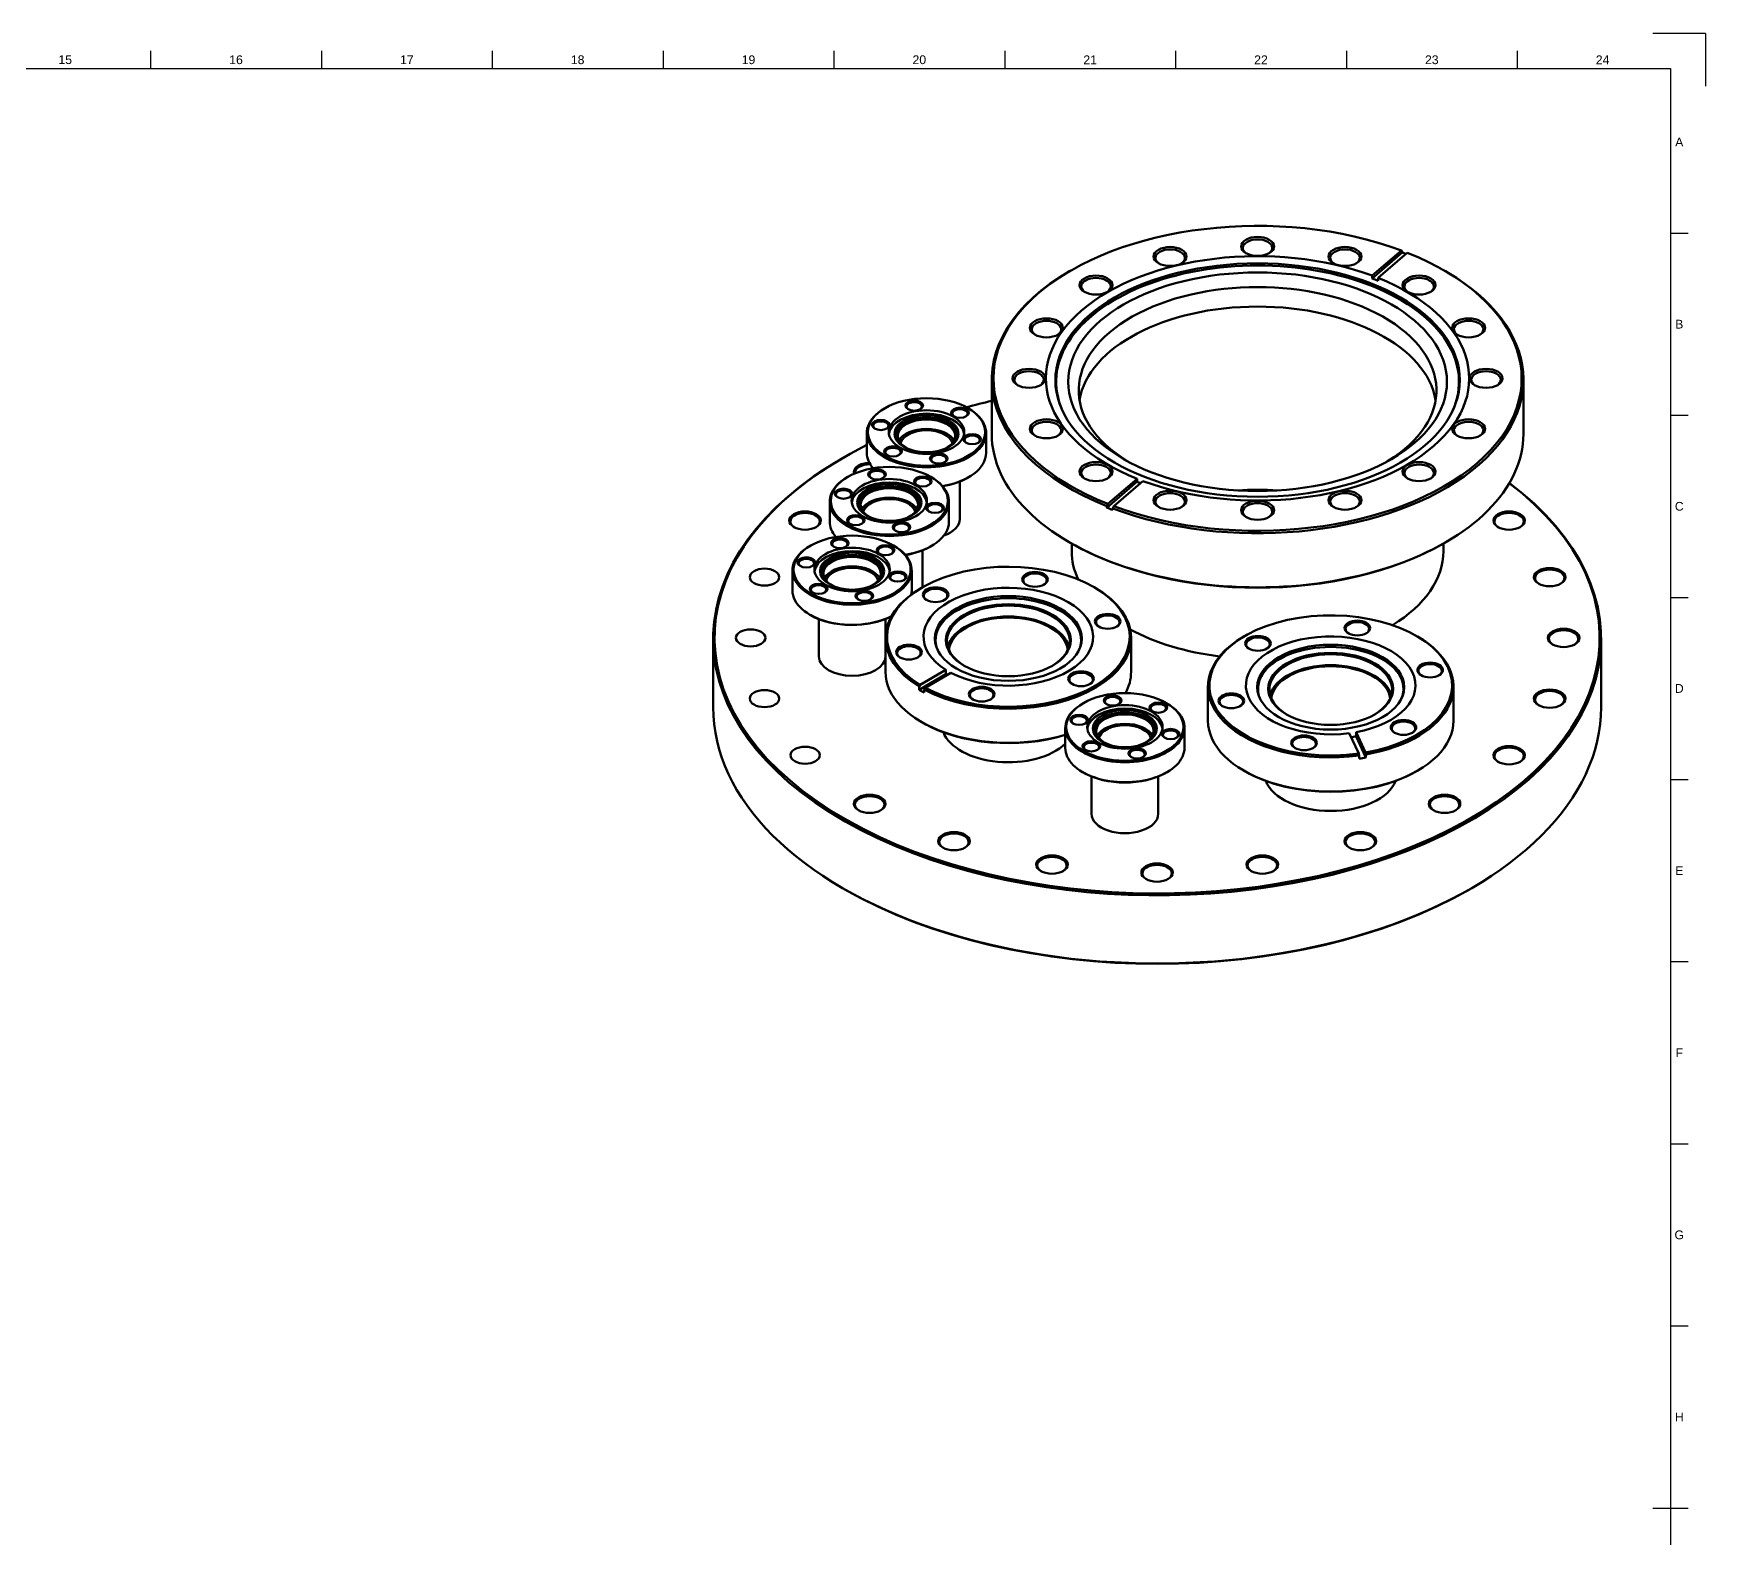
# Model space of a CAD drawing. Header units: millimetres. Extents: x 0 to 1189, y 0 to 841.
# Drawn here: x 712.2 to 1189, y 412.1 to 841 of the extents above; entities that cross this region are included whole.
import ezdxf
from ezdxf.enums import TextEntityAlignment as Align

# ---------------------------------------------------------------- set-up
doc = ezdxf.new("R2010")
doc.units = ezdxf.units.MM
doc.header["$LTSCALE"] = 0.75
doc.layers.add('Border', color=7, linetype='Continuous', lineweight=25)
doc.layers.add('Visible', color=7, linetype='Continuous', lineweight=50)
doc.styles.add('FusionTitle', font='')
doc.styles.get('FusionTitle').set_extended_font_data('Arial Unicode MS')

# ---------------------------------------------------------------- blocks, each defined once
blk = doc.blocks.new('ISO_A0_SHEET')
at = {"layer": 'Border'}
for p, q in [((1189, 841), (1174, 841)), ((1189, 841), (1189, 826)), ((745.624999, 836), (745.624999, 831)), ((794.333332, 836), (794.333332, 831)), ((843.041665, 836), (843.041665, 831)), ((891.749998, 836), (891.749998, 831)), ((940.458331, 836), (940.458331, 831)), ((989.166664, 836), (989.166664, 831)), ((1037.874997, 836), (1037.874997, 831)), ((1086.58333, 836), (1086.58333, 831)), ((1135.291663, 836), (1135.291663, 831)), ((20, 831), (1179, 831)), ((1179, 831), (1179, 10)), ((1179, 784.0625), (1184, 784.0625)), ((1179, 732.125), (1184, 732.125)), ((1179, 680.1875), (1184, 680.1875)), ((1179, 628.25), (1184, 628.25)), ((1179, 576.3125), (1184, 576.3125)), ((1179, 524.375), (1184, 524.375)), ((1179, 472.4375), (1184, 472.4375)), ((1174, 420.5), (1184, 420.5))]:
    blk.add_line(p, q, dxfattribs=at)
at = {"layer": 'Border', "style": 'FusionTitle'}
for s, p in [('15', (721.270833, 833.5)), ('16', (769.979166, 833.5)), ('17', (818.687499, 833.5)), ('18', (867.395832, 833.5)), ('19', (916.104165, 833.5)), ('20', (964.812498, 833.5)), ('21', (1013.520831, 833.5)), ('22', (1062.229164, 833.5)), ('23', (1110.937497, 833.5)), ('24', (1159.64583, 833.5)), ('A', (1181.5, 810.03125)), ('B', (1181.5, 758.09375)), ('C', (1181.5, 706.15625)), ('D', (1181.5, 654.21875)), ('E', (1181.5, 602.28125)), ('F', (1181.5, 550.34375)), ('G', (1181.5, 498.40625)), ('H', (1181.5, 446.46875))]:
    blk.add_text(s, height=2.5, dxfattribs=at).set_placement(p, align=Align.MIDDLE)

msp = doc.modelspace()

# ---------------------------------------------------------------- linework, layer by layer
at = {"layer": 'Visible', "extrusion": (-0.707107, -0.408248, 0.57735)}
for p, q in [((1102.256, 779.116), (1093.949, 771.939)), ((1102.534, 778.54), (1093.949, 771.122)), ((1103.919, 778.475), (1095.612, 771.297)), ((1102.534, 778.948), (1102.256, 779.116)), ((1102.534, 778.54), (1102.534, 778.948)), ((1008.011, 773.392), (1007.658, 773.188)), ((1114.502, 773.392), (1114.855, 773.188)), ((1093.949, 771.939), (1093.949, 771.122)), ((1095.612, 771.297), (1095.612, 770.481)), ((985.456, 726.811), (985.456, 742.243)), ((1137.056, 726.811), (1137.056, 742.243)), ((955.049, 734.159), (954.837, 734.037)), ((978.666, 734.159), (978.879, 734.037)), ((949.858, 721.381), (949.858, 727.097)), ((983.858, 721.381), (983.858, 727.097)), ((943.382, 720.156), (943.099, 719.993)), ((944.442, 714.563), (944.23, 714.441)), ((968.06, 714.563), (968.272, 714.441)), ((976.358, 702.52), (976.358, 713.206)), ((978.666, 714.318), (978.879, 714.441)), ((1018.316, 705.771), (1026.901, 713.188)), ((1018.594, 706.827), (1026.901, 714.005)), ((1020.257, 706.186), (1028.564, 713.363)), ((1026.901, 714.005), (1026.901, 713.188)), ((939.251, 701.785), (939.251, 707.501)), ((973.251, 701.785), (973.251, 707.501)), ((1018.316, 706.179), (1018.594, 706.827)), ((1018.316, 705.771), (1018.316, 706.179)), ((1019.979, 705.537), (1020.257, 706.186)), ((1019.979, 705.129), (1019.979, 705.537)), ((933.836, 694.967), (933.624, 694.845)), ((957.453, 694.967), (957.665, 694.845)), ((965.751, 683.102), (965.751, 693.611)), ((968.06, 694.723), (968.272, 694.845)), ((1008.011, 695.661), (1007.658, 695.866)), ((1008.256, 693.334), (1008.256, 695.521)), ((1114.256, 693.334), (1114.256, 695.521)), ((1114.502, 695.661), (1114.855, 695.866)), ((928.644, 682.189), (928.644, 687.905)), ((962.644, 682.189), (962.644, 687.905)), ((965.726, 683.087), (965.443, 682.924)), ((1014.658, 683.087), (1014.941, 682.924)), ((933.836, 675.127), (933.624, 675.249)), ((936.144, 663.328), (936.144, 674.015)), ((955.144, 663.328), (955.144, 674.015)), ((906.019, 648.876), (906.019, 668.309)), ((955.192, 658.919), (955.192, 668.635)), ((1025.192, 658.919), (1025.192, 668.635)), ((1057.65, 669.207), (1057.367, 669.044)), ((1106.582, 669.207), (1106.865, 669.044)), ((1159.219, 648.876), (1159.219, 668.309)), ((972.406, 658.285), (964.746, 653.863)), ((972.405, 659.509), (965.029, 655.251)), ((966.444, 654.434), (973.82, 658.693)), ((972.405, 658.294), (972.405, 659.509)), ((965.029, 655.251), (964.746, 654.761)), ((964.746, 654.761), (964.746, 653.863)), ((966.161, 653.944), (966.444, 654.434)), ((966.161, 653.046), (966.161, 653.944)), ((1047.116, 645.039), (1047.116, 654.755)), ((1117.116, 645.039), (1117.116, 654.755)), ((1011.618, 650.06), (1011.405, 649.938)), ((1035.235, 650.06), (1035.447, 649.938)), ((965.726, 644.467), (965.443, 644.63)), ((1006.426, 637.282), (1006.426, 642.997)), ((1040.426, 637.282), (1040.426, 642.997)), ((1087.402, 641.462), (1090.102, 635.645)), ((1092.033, 635.943), (1089.334, 641.761)), ((1089.334, 641.761), (1089.334, 640.546)), ((1092.137, 634.496), (1089.334, 640.536)), ((1090.102, 635.645), (1090.205, 635.095)), ((1090.205, 635.095), (1090.205, 634.197)), ((1092.137, 635.394), (1092.033, 635.943)), ((1092.137, 634.496), (1092.137, 635.394)), ((1011.618, 630.219), (1011.405, 630.342)), ((1035.235, 630.219), (1035.447, 630.342)), ((1057.65, 630.587), (1057.367, 630.75)), ((1106.582, 630.587), (1106.865, 630.75)), ((1013.926, 618.421), (1013.926, 629.107)), ((1032.926, 618.421), (1032.926, 629.107)), ((943.382, 597.029), (943.099, 597.192)), ((1121.856, 597.029), (1122.139, 597.192))]:
    msp.add_line(p, q, dxfattribs=at)
at = {"layer": 'Visible'}
for centre, major_axis, ratio, start_param, end_param in [((1061.256, 742.651), (-75.3, 0), 0.5773503, 4.136621, 7.2516524), ((1061.256, 742.651), (-60.35, 0), 0.5773503, 4.1399111, 7.2483622), ((1061.256, 779.857), (4.2, 0), 0.5773503, -0.7275167, 3.8691094), ((1061.256, 742.651), (75.3, 0), 0.5773503, 4.136621, 7.2516524), ((1036.325, 776.994), (-4.2, 0), 0.5773503, 2.4140759, 7.010702), ((1086.188, 776.994), (4.2, 0), 0.5773503, -0.7275167, 3.8691094), ((1061.256, 741.671), (57.432, 0), 0.5773503, -0.2531635, 3.3947561), ((1061.256, 742.161), (57.65, 0), 0.5773503, 3.1415927, 9.424778), ((1015.188, 768.84), (4.2, 0), 0.5773503, -0.7275167, 3.8691094), ((1061.256, 742.651), (60.35, 0), 0.5773503, 4.1399111, 7.2483622), ((1061.256, 741.834), (-60.35, 0), 0.5773503, 4.1067696, 4.1399111), ((1107.324, 768.84), (4.2, 0), 0.5773503, -0.7275167, 3.8691094), ((1061.256, 733.669), (-51, 0), 0.5773503, 3.2360138, 6.1887642), ((1001.066, 756.637), (4.2, 0), 0.5773503, -0.7275167, 3.8691094), ((1121.447, 756.637), (4.2, 0), 0.5773503, -0.7275167, 3.8691094), ((996.106, 742.243), (4.2, 0), 0.5773503, -0.7275167, 3.8691094), ((1126.406, 742.243), (4.2, 0), 0.5773503, -0.7275167, 3.8691094), ((963.364, 734.625), (-2.2, 0), 0.5773503, 2.4222439, 7.0025341), ((1032.619, 668.635), (126.2, 0), 0.5773503, 1.9538043, 2.0161603), ((953.818, 729.114), (-2.2, 0), 0.5773503, 2.4222439, 7.0025341), ((966.858, 726.376), (-10.75, 0), 0.5773503, 3.2194433, 6.2053347), ((966.858, 726.362), (-8.932, 0), 0.5773503, 2.9269372, 6.4978408), ((966.858, 726.198), (-8.2, 0), 0.5773503, 2.3683164, 7.0564615), ((976.404, 732.608), (-2.2, 0), 0.5773503, 2.4222439, 7.0025341), ((1001.066, 727.848), (4.2, 0), 0.5773503, -0.7275167, 3.8691094), ((1121.447, 727.848), (4.2, 0), 0.5773503, -0.7275167, 3.8691094), ((966.858, 723.504), (8.2, 0), 0.5773503, 0.2885551, 2.8530376), ((979.898, 725.079), (2.2, 0), 0.5773503, -0.7193488, 3.8609415), ((1061.256, 726.811), (-75.8, 0), 0.5773503, 0, 3.1415927), ((1032.619, 668.635), (126.2, 0), 0.5773503, 2.2860305, 6.9337183), ((966.858, 721.381), (-17, 0), 0.5773503, 0, 0.4613694), ((957.312, 721.585), (2.2, 0), 0.5773503, -0.7193488, 3.8609415), ((970.352, 719.568), (2.2, 0), 0.5773503, -0.7193488, 3.8609415), ((966.858, 721.381), (-17, 0), 0.5773503, 1.8427589, 3.1415927), ((950.665, 715.706), (4.2, 0), 0.5773503, 1.5344971, 3.2012531), ((952.757, 715.029), (-2.2, 0), 0.5773503, 2.4222439, 7.0025341), ((1015.188, 715.645), (4.2, 0), 0.5773503, -0.7275167, 3.8691094), ((1107.324, 715.645), (4.2, 0), 0.5773503, -0.7275167, 3.8691094), ((943.211, 709.518), (2.2, 0), 0.5773503, -0.7193488, 3.8609415), ((956.251, 706.78), (10.75, 0), 0.5773503, 0.0778507, 3.063742), ((956.251, 706.766), (-8.932, 0), 0.5773503, 2.9269372, 6.4978408), ((956.251, 706.603), (-8.2, 0), 0.5773503, 2.3683164, 7.0564615), ((965.797, 713.012), (-2.2, 0), 0.5773503, 2.4222439, 7.0025341), ((1061.256, 741.834), (-60.35, 0), 0.5773503, 0.9651769, 0.9852987), ((956.251, 703.908), (8.2, 0), 0.5773503, 0.2885551, 2.8530376), ((969.291, 705.483), (2.2, 0), 0.5773503, -0.7193488, 3.8609415), ((1036.325, 707.491), (4.2, 0), 0.5773503, -0.7275167, 3.8691094), ((1061.256, 704.628), (4.2, 0), 0.5773503, -0.7275167, 3.8691094), ((1086.188, 707.491), (4.2, 0), 0.5773503, -0.7275167, 3.8691094), ((932.247, 701.848), (-4.2, 0), 0.5773503, 2.3912999, 7.0334781), ((956.251, 701.785), (17, 0), 0.5773503, 3.1415927, 3.6029621), ((946.705, 701.989), (2.2, 0), 0.5773503, -0.7193488, 3.8609415), ((959.745, 699.972), (2.2, 0), 0.5773503, -0.7193488, 3.8609415), ((956.251, 701.785), (-17, 0), 0.5773503, 1.8427589, 3.1415927), ((1132.991, 701.848), (4.2, 0), 0.5773503, -0.7502928, 3.8918855), ((942.15, 695.433), (-2.2, 0), 0.5773503, 2.4222439, 7.0025341), ((945.644, 687.184), (10.75, 0), 0.5773503, 0.0778507, 3.063742), ((945.644, 687.17), (8.932, 0), 0.5773503, -0.2146555, 3.3562481), ((945.644, 687.66), (9.15, 0), 0.5773503, 3.1415927, 9.424778), ((945.644, 687.007), (-8.2, 0), 0.5773503, 2.3683164, 7.0564615), ((955.19, 693.416), (2.2, 0), 0.5773503, -0.7193488, 3.8609415), ((920.668, 685.954), (4.2, 0), 0.5773503, 3.1415927, 9.424778), ((932.604, 689.922), (2.2, 0), 0.5773503, -0.7193488, 3.8609415), ((945.644, 684.312), (8.2, 0), 0.5773503, 0.2885551, 2.8530376), ((990.192, 668.962), (34.6, 0), 0.5773503, 3.9558966, 10.1812704), ((958.684, 685.887), (2.2, 0), 0.5773503, -0.7193488, 3.8609415), ((997.789, 685.085), (-3.35, 0), 0.5773503, 2.4000243, 7.0247537), ((1144.57, 685.709), (4.2, 0), 0.5773503, -0.7502928, 3.8918855), ((945.644, 682.189), (17, 0), 0.5773503, 3.1415927, 5.4337354), ((936.099, 682.393), (2.2, 0), 0.5773503, -0.7193488, 3.8609415), ((945.644, 682.189), (-17, 0), 0.5773503, 3.0210403, 3.1415927), ((990.192, 668.962), (24.175, 0), 0.5773503, 3.9683677, 10.1687993), ((969.439, 680.699), (3.35, 0), 0.5773503, -0.7415684, 3.883161), ((949.139, 680.376), (-2.2, 0), 0.5773503, 2.4222439, 7.0025341), ((990.192, 667.982), (-20.732, 0), 0.5773503, 2.9010221, 6.5237558), ((990.192, 668.472), (20.95, 0), 0.5773503, 3.1415927, 9.424778), ((990.192, 667.737), (17.5, 0), 0.5773503, -0.7768631, 3.9184557), ((1082.116, 655.082), (34.6, 0), 0.5773503, -1.2800912, 4.9452826), ((990.192, 664.635), (-17.5, 0), 0.5773503, 3.2957456, 6.1290323), ((1018.542, 673.103), (-3.35, 0), 0.5773503, 2.4000243, 7.0247537), ((1089.712, 671.205), (-3.35, 0), 0.5773503, 2.4000243, 7.0247537), ((1082.116, 655.082), (-24.175, 0), 0.5773503, 1.8739726, 8.0744042), ((1061.363, 666.819), (3.35, 0), 0.5773503, -0.7415684, 3.883161), ((1148.519, 668.39), (4.2, 0), 0.5773503, -0.7502928, 3.8918855), ((961.842, 664.331), (3.35, 0), 0.5773503, -0.7415684, 3.883161), ((1082.116, 654.102), (20.732, 0), 0.5773503, -0.2405705, 3.3821632), ((1082.116, 654.592), (20.95, 0), 0.5773503, 3.1415927, 9.424778), ((1082.116, 653.857), (17.5, 0), 0.5773503, -0.7768631, 3.9184557), ((990.192, 658.919), (-35, 0), 0.5773503, 0, 2.0531088), ((972.547, 658.376), (0.1, 0.173), 0.577384, 2.3561821, 2.4153948), ((990.192, 667.737), (24.175, 0), 0.5773503, 3.8856134, 3.9063065), ((1010.946, 656.735), (3.35, 0), 0.5773503, -0.7415684, 3.883161), ((990.192, 658.919), (-35, 0), 0.5773503, 2.838285, 3.1415927), ((1082.116, 650.754), (-17.5, 0), 0.5773503, 3.2957456, 6.1290323), ((1110.466, 659.222), (3.35, 0), 0.5773503, -0.7415684, 3.883161), ((990.192, 667.737), (-35, 0), 0.5773503, 0.7568228, 0.8139735), ((982.596, 652.349), (3.35, 0), 0.5773503, -0.7415684, 3.883161), ((1144.57, 651.071), (4.2, 0), 0.5773503, -0.7502928, 3.8918855), ((1032.619, 648.876), (-126.6, 0), 0.5773503, 0, 3.1415927), ((1023.426, 642.277), (-10.75, 0), 0.5773503, 3.2194433, 6.2053347), ((1019.932, 650.526), (2.2, 0), 0.5773503, -0.7193488, 3.8609415), ((1032.972, 648.509), (2.2, 0), 0.5773503, -0.7193488, 3.8609415), ((1053.766, 650.451), (3.35, 0), 0.5773503, -0.7415684, 3.883161), ((1010.386, 645.015), (-2.2, 0), 0.5773503, 2.4222439, 7.0025341), ((1023.426, 642.263), (-8.932, 0), 0.5773503, 2.9269372, 6.4978408), ((1023.426, 642.753), (9.15, 0), 0.5773503, 3.1415927, 9.424778), ((1023.426, 642.099), (-8.2, 0), 0.5773503, 2.3683164, 7.0564615), ((1023.426, 639.405), (8.2, 0), 0.5773503, 0.2885551, 2.8530376), ((1082.116, 645.039), (-35, 0), 0.5773503, 0, 3.1415927), ((1102.87, 642.855), (-3.35, 0), 0.5773503, 2.4000243, 7.0247537), ((1036.466, 640.98), (-2.2, 0), 0.5773503, 2.4222439, 7.0025341), ((1074.52, 638.469), (3.35, 0), 0.5773503, -0.7415684, 3.883161), ((1082.116, 653.857), (-24.175, 0), 0.5773503, 1.8139403, 1.8739732), ((1089.282, 640.657), (-0.031, 0.197), 0.2113423, 4.0212897, 4.0805025), ((932.247, 635.178), (4.2, 0), 0.5773503, 3.1415927, 9.424778), ((1023.426, 637.282), (-17, 0), 0.5773503, 0, 3.1415927), ((1013.88, 637.486), (-2.2, 0), 0.5773503, 2.4222439, 7.0025341), ((1026.92, 635.469), (2.2, 0), 0.5773503, -0.7193488, 3.8609415), ((1082.116, 653.857), (35, 0), 0.5773503, -1.3375723, -1.2804216), ((1132.991, 634.933), (-4.2, 0), 0.5773503, 2.3912999, 7.0334781), ((950.665, 621.074), (4.2, 0), 0.5773503, -0.7502928, 3.8918855), ((1114.573, 621.074), (-4.2, 0), 0.5773503, 2.3912999, 7.0334781), ((974.669, 610.44), (4.2, 0), 0.5773503, -0.7502928, 3.8918855), ((1090.569, 610.44), (4.2, 0), 0.5773503, -0.7502928, 3.8918855), ((1002.622, 603.756), (4.2, 0), 0.5773503, -0.7502928, 3.8918855), ((1062.616, 603.756), (4.2, 0), 0.5773503, -0.7502928, 3.8918855), ((1032.619, 601.475), (4.2, 0), 0.5773503, -0.7502928, 3.8918855)]:
    msp.add_ellipse(centre, major_axis=major_axis, ratio=ratio, start_param=start_param, end_param=end_param, dxfattribs=at)
at = {"layer": 'Visible', "extrusion": (1e-16, -2e-16, -1)}
for centre, major_axis, start_param, end_param in [((1061.256, 780.265), (-4.7, 0), 1.5707963, 7.8539816), ((1015.188, 769.248), (-4.7, 0), 1.5707963, 7.8539816), ((1107.324, 769.248), (-4.7, 0), 1.5707963, 7.8539816), ((1126.406, 742.651), (-4.7, 0), 1.5707963, 7.8539816), ((1015.188, 716.053), (4.7, 0), 4.712389, 10.9955743), ((1107.324, 716.053), (4.7, 0), -1.5707963, 4.712389), ((1061.256, 726.403), (-75.3, 0), 3.9269908, 5.4977871), ((1053.766, 650.696), (-3.65, 0), 1.5707963, 7.8539816)]:
    msp.add_ellipse(centre, major_axis=major_axis, ratio=0.5773503, start_param=start_param, end_param=end_param, dxfattribs=at)
at = {"layer": 'Visible', "extrusion": (2e-16, -2e-16, -1)}
for centre, major_axis, start_param, end_param in [((1036.325, 777.402), (-4.7, 0), 1.5707963, 7.8539816), ((1121.447, 757.045), (4.7, 0), -1.5707963, 4.712389), ((966.858, 726.362), (8.4, 0), 2.0806111, 7.3441669), ((966.858, 723.504), (-7.5, 0), 0.1547519, 2.9868407), ((1032.619, 668.309), (-126.6, 0), 2.4872028, 7.0685835), ((956.251, 706.766), (8.4, 0), 2.0806111, 7.3441669), ((1036.325, 707.9), (4.7, 0), -1.5707963, 4.712389), ((1061.256, 705.037), (4.7, 0), -1.5707963, 4.712389), ((945.644, 687.17), (8.4, 0), 2.0806111, 7.3441669), ((945.644, 684.312), (-7.5, 0), 0.1547519, 2.9868407), ((997.789, 685.33), (-3.65, 0), 1.5707963, 7.8539816), ((969.439, 680.944), (-3.65, 0), 1.5707963, 7.8539816), ((990.192, 668.635), (-35, 0), 2.3561945, 5.4692118), ((990.192, 664.635), (-17, 0), 0.0636936, 3.077899), ((1148.519, 668.635), (4.5, 0), -1.5707963, 4.712389), ((982.596, 652.594), (-3.65, 0), 1.5707963, 7.8539816), ((1023.426, 642.263), (8.4, 0), 2.0806111, 7.3441669), ((1023.426, 639.405), (-7.5, 0), 0.1547519, 2.9868407)]:
    msp.add_ellipse(centre, major_axis=major_axis, ratio=0.5773503, start_param=start_param, end_param=end_param, dxfattribs=at)
at = {"layer": 'Visible', "extrusion": (2e-16, -1e-16, -1)}
for centre, major_axis, start_param, end_param in [((1086.188, 777.402), (-4.7, 0), 1.5707963, 7.8539816), ((1061.256, 739.222), (-51, 0), -0.7564027, 3.8979953), ((1061.256, 733.669), (-51, 0), 0.0944211, 3.0471715), ((950.665, 715.951), (4.5, 0), 2.953307, 4.6936368), ((990.192, 658.593), (-34.6, 0), 4.2240142, 5.4977871), ((1082.116, 630.26), (-19, 0), 3.3637477, 6.0610303)]:
    msp.add_ellipse(centre, major_axis=major_axis, ratio=0.5773503, start_param=start_param, end_param=end_param, dxfattribs=at)
at = {"layer": 'Visible', "extrusion": (1e-16, -1e-16, -1)}
for centre, major_axis, start_param, end_param in [((1061.256, 741.834), (-75.8, 0), 2.146652, 2.1626722), ((1082.116, 654.102), (17.8, 0), -1.5707963, 4.712389), ((1144.57, 651.316), (4.5, 0), -1.5707963, 4.712389)]:
    msp.add_ellipse(centre, major_axis=major_axis, ratio=0.5773503, start_param=start_param, end_param=end_param, dxfattribs=at)
at = {"layer": 'Visible', "extrusion": (1e-16, -7e-16, -1)}
msp.add_ellipse((1061.256, 742.243), major_axis=(-75.8, 0), ratio=0.5773503, start_param=-0.9685547, end_param=0.7853982, dxfattribs=at)
at = {"layer": 'Visible'}
for centre, major_axis in [((1061.256, 741.671), (-54, 0)), ((966.858, 727.342), (-16.7, 0)), ((966.858, 727.342), (-10.75, 0)), ((966.858, 726.852), (-9.15, 0)), ((956.251, 707.746), (-16.7, 0)), ((956.251, 707.746), (-10.75, 0)), ((956.251, 707.256), (-9.15, 0)), ((945.644, 688.15), (-16.7, 0)), ((945.644, 688.15), (-10.75, 0)), ((916.719, 668.635), (-4.2, 0)), ((920.668, 651.316), (-4.2, 0)), ((1023.426, 643.242), (-16.7, 0)), ((1023.426, 643.242), (-10.75, 0))]:
    msp.add_ellipse(centre, major_axis=major_axis, ratio=0.5773503, dxfattribs=at)
at = {"layer": 'Visible', "extrusion": (1e-16, -4e-16, -1)}
for centre, major_axis, start_param, end_param in [((1061.256, 742.243), (-75.8, 0), 2.3561945, 5.2882446), ((996.106, 742.651), (4.7, 0), -1.5707963, 4.712389), ((963.364, 734.87), (2.5, 0), -1.5707963, 4.712389), ((966.858, 727.097), (17, 0), -0.7853982, 3.9269908), ((953.818, 729.359), (-2.5, 0), 1.5707963, 7.8539816), ((1001.066, 728.256), (-4.7, 0), 1.5707963, 7.8539816), ((970.352, 719.813), (-2.5, 0), 1.5707963, 7.8539816), ((952.757, 715.274), (-2.5, 0), 1.5707963, 7.8539816), ((956.251, 707.501), (-17, 0), 2.3561945, 7.0685835), ((943.211, 709.763), (-2.5, 0), 1.5707963, 7.8539816), ((1061.256, 741.834), (-75.8, 0), -0.9949407, -0.9685547), ((959.745, 700.217), (-2.5, 0), 1.5707963, 7.8539816), ((942.15, 695.678), (2.5, 0), -1.5707963, 4.712389), ((945.644, 687.905), (17, 0), -0.7853982, 3.9269908), ((932.604, 690.167), (-2.5, 0), 1.5707963, 7.8539816), ((949.139, 680.621), (-2.5, 0), 1.5707963, 7.8539816), ((1082.116, 654.755), (35, 0), 1.3375723, 3.9269908), ((1082.116, 654.755), (-35, 0), 2.3561945, 4.4220143), ((1023.426, 642.997), (17, 0), -0.7853982, 3.9269908), ((1019.932, 650.771), (2.5, 0), -1.5707963, 4.712389), ((1010.386, 645.26), (-2.5, 0), 1.5707963, 7.8539816), ((1102.87, 643.1), (-3.65, 0), 1.5707963, 7.8539816), ((1026.92, 635.714), (2.5, 0), -1.5707963, 4.712389), ((1082.116, 644.712), (-34.6, 0), 3.9269908, 5.4977871)]:
    msp.add_ellipse(centre, major_axis=major_axis, ratio=0.5773503, start_param=start_param, end_param=end_param, dxfattribs=at)
at = {"layer": 'Visible', "extrusion": (2e-16, -4e-16, -1)}
for centre, major_axis, start_param, end_param in [((1001.066, 757.045), (4.7, 0), -1.5707963, 4.712389), ((1121.447, 728.256), (-4.7, 0), 1.5707963, 7.8539816), ((979.898, 725.324), (2.5, 0), -1.5707963, 4.712389), ((1086.188, 707.9), (4.7, 0), -1.5707963, 4.712389), ((969.291, 705.728), (-2.5, 0), 1.5707963, 7.8539816), ((958.684, 686.132), (-2.5, 0), 1.5707963, 7.8539816), ((990.192, 668.635), (-35, 0), -0.7568228, 0.7853982), ((1018.542, 673.348), (3.65, 0), -1.5707963, 4.712389), ((961.842, 664.576), (-3.65, 0), 1.5707963, 7.8539816), ((1036.466, 641.225), (-2.5, 0), 1.5707963, 7.8539816)]:
    msp.add_ellipse(centre, major_axis=major_axis, ratio=0.5773503, start_param=start_param, end_param=end_param, dxfattribs=at)
at = {"layer": 'Visible', "extrusion": (2e-16, -3e-16, -1)}
for centre, major_axis, start_param, end_param in [((976.404, 732.853), (-2.5, 0), 1.5707963, 7.8539816), ((957.312, 721.83), (-2.5, 0), 1.5707963, 7.8539816), ((965.797, 713.257), (-2.5, 0), 1.5707963, 7.8539816), ((966.858, 721.136), (-16.7, 0), 3.9269908, 4.432339), ((1061.256, 681.414), (-51, 0), 1.4579136, 1.683679), ((956.251, 703.908), (-7.5, 0), 0.1547519, 2.9868407), ((946.705, 702.234), (2.5, 0), -1.5707963, 4.712389), ((966.858, 702.52), (9.5, 0), 0, 1.0212741), ((955.19, 693.661), (-2.5, 0), 1.5707963, 7.8539816), ((1061.256, 693.334), (-53, 0), 3.1415927, 3.900396), ((1144.57, 685.954), (4.5, 0), -1.5707963, 4.712389), ((936.099, 682.638), (-2.5, 0), 1.5707963, 7.8539816), ((990.192, 667.982), (-17.8, 0), 1.5707963, 7.8539816), ((945.644, 681.944), (16.7, 0), 0.8343424, 2.3561945), ((1032.972, 648.754), (-2.5, 0), 1.5707963, 7.8539816), ((1013.88, 637.731), (2.5, 0), -1.5707963, 4.712389), ((1002.622, 604), (4.5, 0), -1.5707963, 4.712389), ((1032.619, 648.549), (-126.2, 0), 3.9269908, 5.4977871)]:
    msp.add_ellipse(centre, major_axis=major_axis, ratio=0.5773503, start_param=start_param, end_param=end_param, dxfattribs=at)
at = {"layer": 'Visible', "extrusion": (1e-16, -3e-16, -1)}
for centre, major_axis, start_param, end_param in [((932.247, 702.093), (4.5, 0), -1.5707963, 4.712389), ((1089.712, 671.449), (-3.65, 0), 1.5707963, 7.8539816), ((945.644, 663.328), (-9.5, 0), 3.1415927, 6.2831853), ((1010.946, 656.98), (-3.65, 0), 1.5707963, 7.8539816), ((1082.116, 650.754), (-17, 0), 0.0636936, 3.077899), ((990.192, 644.141), (-19, 0), 3.6879515, 6.0610303), ((1074.52, 638.714), (-3.65, 0), 1.5707963, 7.8539816), ((1023.426, 637.037), (-16.7, 0), 3.9269908, 5.4977871), ((1023.426, 618.421), (9.5, 0), 0, 3.1415927), ((1032.619, 601.72), (4.5, 0), -1.5707963, 4.712389)]:
    msp.add_ellipse(centre, major_axis=major_axis, ratio=0.5773503, start_param=start_param, end_param=end_param, dxfattribs=at)
at = {"layer": 'Visible', "extrusion": (-1e-16, -2e-16, -1)}
msp.add_ellipse((1132.991, 702.093), major_axis=(-4.5, 0), ratio=0.5773503, start_param=1.5707963, end_param=7.8539816, dxfattribs=at)
at = {"layer": 'Visible', "extrusion": (0, -2e-16, -1)}
for centre, major_axis, start_param, end_param in [((956.251, 701.54), (16.7, 0), 0.7853982, 1.2907464), ((1110.466, 659.467), (-3.65, 0), 1.5707963, 7.8539816), ((1132.991, 635.178), (4.5, 0), -1.5707963, 4.712389), ((1062.616, 604), (4.5, 0), -1.5707963, 4.712389)]:
    msp.add_ellipse(centre, major_axis=major_axis, ratio=0.5773503, start_param=start_param, end_param=end_param, dxfattribs=at)
at = {"layer": 'Visible', "extrusion": (3e-16, -4e-16, -1)}
for centre, major_axis, start_param, end_param in [((1061.256, 693.334), (53, 0), 2.8756599, 3.1415927), ((950.665, 621.319), (-4.5, 0), 1.5707963, 7.8539816), ((1114.573, 621.319), (-4.5, 0), 1.5707963, 7.8539816)]:
    msp.add_ellipse(centre, major_axis=major_axis, ratio=0.5773503, start_param=start_param, end_param=end_param, dxfattribs=at)
at = {"layer": 'Visible', "extrusion": (1e-16, -5e-16, -1)}
msp.add_ellipse((1061.256, 693.334), major_axis=(-53, 0), ratio=0.5773503, start_param=-1.3656816, end_param=-0.8159534, dxfattribs=at)
at = {"layer": 'Visible', "extrusion": (0, -4e-16, -1)}
msp.add_ellipse((1061.363, 667.064), major_axis=(-3.65, 0), ratio=0.5773503, start_param=1.5707963, end_param=7.8539816, dxfattribs=at)
at = {"layer": 'Visible', "extrusion": (1e-16, -6e-16, -1)}
msp.add_ellipse((974.669, 610.685), major_axis=(4.5, 0), ratio=0.5773503, start_param=-1.5707963, end_param=4.712389, dxfattribs=at)
at = {"layer": 'Visible', "extrusion": (3e-16, -2e-16, -1)}
msp.add_ellipse((1090.569, 610.685), major_axis=(4.5, 0), ratio=0.5773503, start_param=-1.5707963, end_param=4.712389, dxfattribs=at)

# ---------------------------------------------------------------- block references
at = {"layer": 'Border'}
msp.add_blockref('ISO_A0_SHEET', (0, 0), dxfattribs=at)

doc.saveas('drawing.dxf')
